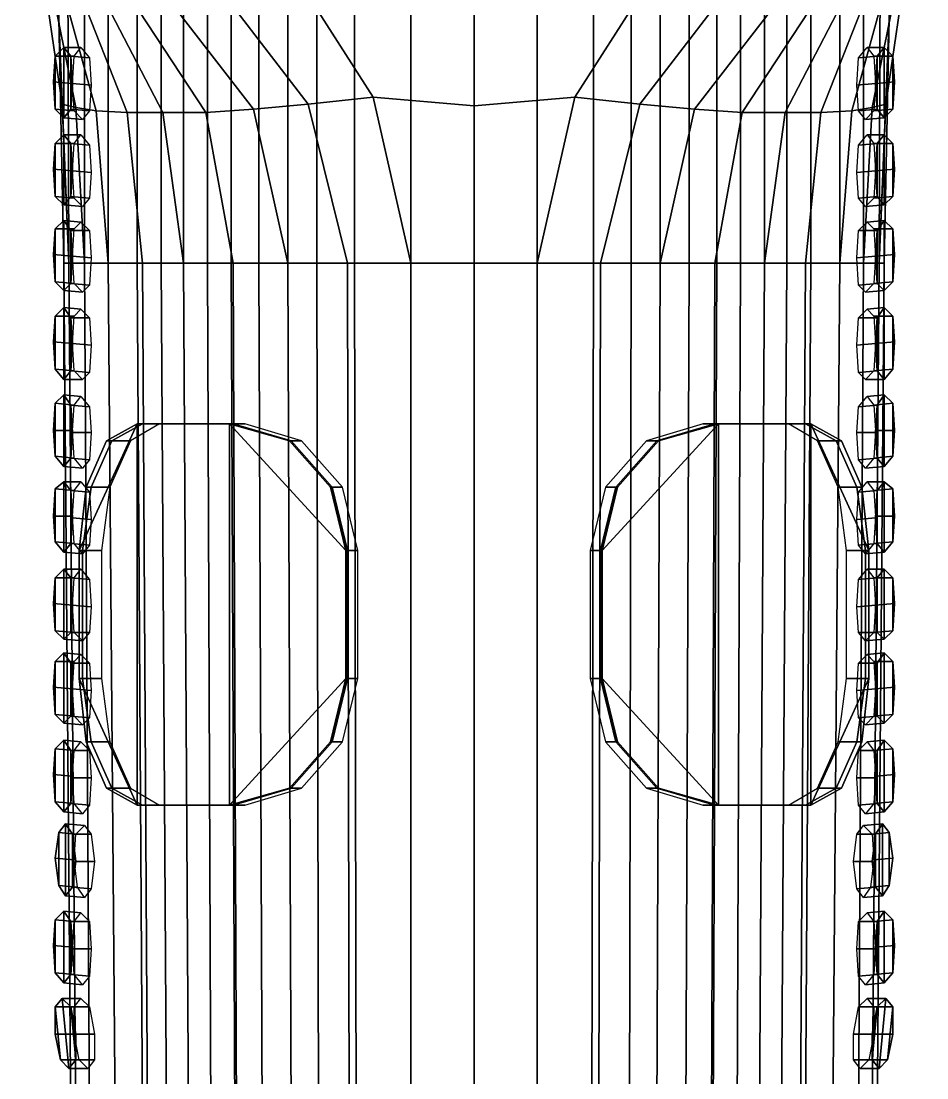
# Model space of a CAD drawing. Extents: x -0.257 to 0.257, y -0.266 to 0.229.
# Drawn here: x -0.0265 to 0.0265, y -0.1995 to -0.1376 of the extents above; entities that cross this region are included whole.
import ezdxf

# ---------------------------------------------------------------- set-up
doc = ezdxf.new("R2010")
doc.units = 0
for name, color, linetype in [('LOWPOLY_AIRPLANE_PLANEBODY', 252, 'CONTINUOUS'), ('LOWPOLY_AIRPLANE_POLYSURFAC_124', 252, 'CONTINUOUS'), ('LOWPOLY_AIRPLANE_POLYSURFAC_135', 252, 'CONTINUOUS'), ('LOWPOLY_AIRPLANE_POLYSURFAC_141', 252, 'CONTINUOUS'), ('LOWPOLY_AIRPLANE_POLYSURFAC_142', 252, 'CONTINUOUS'), ('LOWPOLY_AIRPLANE_POLYSURFAC_143', 252, 'CONTINUOUS'), ('LOWPOLY_AIRPLANE_POLYSURFAC_144', 252, 'CONTINUOUS'), ('LOWPOLY_AIRPLANE_POLYSURFAC_145', 252, 'CONTINUOUS'), ('LOWPOLY_AIRPLANE_POLYSURFAC_146', 252, 'CONTINUOUS'), ('LOWPOLY_AIRPLANE_POLYSURFAC_147', 252, 'CONTINUOUS'), ('LOWPOLY_AIRPLANE_POLYSURFAC_148', 252, 'CONTINUOUS'), ('LOWPOLY_AIRPLANE_POLYSURFAC_149', 252, 'CONTINUOUS'), ('LOWPOLY_AIRPLANE_POLYSURFAC_150', 252, 'CONTINUOUS'), ('LOWPOLY_AIRPLANE_POLYSURFAC_151', 252, 'CONTINUOUS'), ('LOWPOLY_AIRPLANE_POLYSURFAC_152', 252, 'CONTINUOUS'), ('LOWPOLY_AIRPLANE_POLYSURFAC_65', 252, 'CONTINUOUS'), ('LOWPOLY_AIRPLANE_POLYSURFAC_66', 252, 'CONTINUOUS'), ('LOWPOLY_AIRPLANE_POLYSURFAC_67', 252, 'CONTINUOUS'), ('LOWPOLY_AIRPLANE_POLYSURFAC_68', 252, 'CONTINUOUS'), ('LOWPOLY_AIRPLANE_POLYSURFAC_69', 252, 'CONTINUOUS'), ('LOWPOLY_AIRPLANE_POLYSURFAC_70', 252, 'CONTINUOUS'), ('LOWPOLY_AIRPLANE_POLYSURFAC_71', 252, 'CONTINUOUS'), ('LOWPOLY_AIRPLANE_POLYSURFAC_72', 252, 'CONTINUOUS'), ('LOWPOLY_AIRPLANE_POLYSURFAC_73', 252, 'CONTINUOUS'), ('LOWPOLY_AIRPLANE_POLYSURFAC_74', 252, 'CONTINUOUS'), ('LOWPOLY_AIRPLANE_POLYSURFAC_75', 252, 'CONTINUOUS'), ('LOWPOLY_AIRPLANE_POLYSURFAC_76', 252, 'CONTINUOUS')]:
    doc.layers.add(name, color=color, linetype=linetype)

msp = doc.modelspace()

# ---------------------------------------------------------------- meshes
at = {"layer": 'LOWPOLY_AIRPLANE_PLANEBODY'}
mesh = msp.add_polyface(dxfattribs=at)
corners = [(-0.0059, -0.1421, 0.0253), (-0.0123, -0.1321, 0.0246), (-0.0164, -0.1338, 0.026), (-0.0097, -0.1425, 0.0263), (0, -0.1341, 0.0243), (0, -0.1426, 0.025), (-0.0157, -0.143, 0.0298), (-0.0129, -0.1428, 0.0278), (-0.019, -0.1349, 0.0278), (-0.0206, -0.1355, 0.0298), (-0.0203, -0.143, 0.0349), (-0.0182, -0.143, 0.0321), (-0.022, -0.1357, 0.0319), (-0.0232, -0.1356, 0.0342), (-0.0233, -0.1427, 0.0411), (-0.0221, -0.1429, 0.0379), (-0.0242, -0.1353, 0.0367), (-0.0249, -0.1347, 0.0393), (-0.0243, -0.1375, 0.0485), (-0.0241, -0.1425, 0.0446), (-0.0254, -0.1336, 0.0421), (-0.0256, -0.1304, 0.0444), (-0.0194, -0.1518, 0.0351), (-0.017, -0.1518, 0.0322), (-0.0109, -0.1518, 0.0278), (-0.0074, -0.1518, 0.0264), (-0.0141, -0.1518, 0.0298), (-0.0037, -0.1518, 0.0255), (0, -0.1518, 0.0252), (-0.0037, -0.1216, 0.0728), (-0.0037, -0.1518, 0.0728), (-0.007, -0.1518, 0.0722), (-0.007, -0.1216, 0.0722), (0, -0.1216, 0.0731), (0, -0.1518, 0.0731), (-0.0126, -0.1216, 0.0697), (-0.0126, -0.1518, 0.0697), (-0.0142, -0.1518, 0.0687), (-0.0142, -0.1216, 0.0687), (-0.0109, -0.1216, 0.0705), (-0.0109, -0.1518, 0.0705), (-0.0183, -0.1216, 0.0648), (-0.0183, -0.1518, 0.0648), (-0.0197, -0.1518, 0.0629), (-0.0197, -0.1216, 0.0629), (-0.017, -0.1216, 0.0661), (-0.017, -0.1518, 0.0661), (-0.0214, -0.1216, 0.06), (-0.0214, -0.1518, 0.06), (-0.0228, -0.1518, 0.0566), (-0.0228, -0.122, 0.0564), (-0.0237, -0.1518, 0.0529), (-0.0238, -0.1231, 0.0524), (-0.0237, -0.1518, 0.0454), (-0.0228, -0.1518, 0.0418), (-0.024, -0.1518, 0.0492), (-0.0214, -0.1518, 0.0383), (-0.0156, -0.1216, 0.0675), (-0.0156, -0.1518, 0.0675), (-0.0092, -0.1216, 0.0714), (-0.0092, -0.1518, 0.0714), (-0.026, -0.1289, 0.0317), (-0.0256, -0.1284, 0.0297), (-0.0263, -0.1289, 0.0335), (-0.0265, -0.1285, 0.0354), (-0.0243, -0.1242, 0.0485)]
mesh.append_faces([[corners[k] for k in face] for face in [(0, 1, 2, 3), (4, 1, 0, 5), (6, 7, 8, 9), (7, 3, 2, 8), (10, 11, 12, 13), (11, 6, 9, 12), (14, 15, 16, 17), (15, 10, 13, 16), (18, 19, 20, 21), (19, 14, 17, 20), (10, 22, 23, 11), (7, 24, 25, 3), (6, 26, 24, 7), (0, 27, 28, 5), (3, 25, 27, 0), (29, 30, 31, 32), (33, 34, 30, 29), (35, 36, 37, 38), (39, 40, 36, 35), (41, 42, 43, 44), (45, 46, 42, 41), (47, 48, 49, 50), (44, 43, 48, 47), (50, 49, 51, 52), (19, 53, 54, 14), (18, 55, 53, 19), (15, 56, 22, 10), (14, 54, 56, 15), (45, 57, 58, 46), (57, 38, 37, 58), (39, 59, 60, 40), (59, 32, 31, 60), (51, 55, 18, 18), (61, 12, 9, 62), (63, 13, 12, 61), (64, 16, 13, 63), (21, 65, 18, 18), (65, 52, 51, 18)]])
mesh = msp.add_polyface(dxfattribs=at)
corners = [(0.0164, -0.1338, 0.026), (0.0123, -0.1321, 0.0246), (0.0059, -0.1421, 0.0253), (0.0097, -0.1425, 0.0263), (0, -0.1341, 0.0243), (0, -0.1426, 0.025), (0.019, -0.1349, 0.0278), (0.0129, -0.1428, 0.0278), (0.0157, -0.143, 0.0298), (0.0206, -0.1355, 0.0298), (0.022, -0.1357, 0.0319), (0.0182, -0.143, 0.0321), (0.0203, -0.143, 0.0349), (0.0232, -0.1356, 0.0342), (0.0242, -0.1353, 0.0367), (0.0221, -0.1429, 0.0379), (0.0233, -0.1427, 0.0411), (0.0249, -0.1347, 0.0393), (0.0254, -0.1336, 0.0421), (0.0241, -0.1425, 0.0446), (0.0243, -0.1375, 0.0485), (0.0256, -0.1304, 0.0444), (0.017, -0.1518, 0.0322), (0.0194, -0.1518, 0.0351), (0.0074, -0.1518, 0.0264), (0.0109, -0.1518, 0.0278), (0.0141, -0.1518, 0.0298), (0, -0.1518, 0.0252), (0.0037, -0.1518, 0.0255), (0.007, -0.1518, 0.0722), (0.0037, -0.1518, 0.0728), (0.0037, -0.1216, 0.0728), (0.007, -0.1216, 0.0722), (0, -0.1518, 0.0731), (0, -0.1216, 0.0731), (0.0142, -0.1518, 0.0687), (0.0126, -0.1518, 0.0697), (0.0126, -0.1216, 0.0697), (0.0142, -0.1216, 0.0687), (0.0109, -0.1518, 0.0705), (0.0109, -0.1216, 0.0705), (0.0197, -0.1518, 0.0629), (0.0183, -0.1518, 0.0648), (0.0183, -0.1216, 0.0648), (0.0197, -0.1216, 0.0629), (0.017, -0.1518, 0.0661), (0.017, -0.1216, 0.0661), (0.0228, -0.1518, 0.0566), (0.0214, -0.1518, 0.06), (0.0214, -0.1216, 0.06), (0.0228, -0.122, 0.0564), (0.0237, -0.1518, 0.0529), (0.0238, -0.1231, 0.0524), (0.0228, -0.1518, 0.0418), (0.0237, -0.1518, 0.0454), (0.024, -0.1518, 0.0492), (0.0214, -0.1518, 0.0383), (0.0156, -0.1518, 0.0675), (0.0156, -0.1216, 0.0675), (0.0092, -0.1518, 0.0714), (0.0092, -0.1216, 0.0714), (0.026, -0.1289, 0.0317), (0.0256, -0.1284, 0.0297), (0.0263, -0.1289, 0.0335), (0.0265, -0.1285, 0.0354), (0.0243, -0.1242, 0.0485)]
mesh.append_faces([[corners[k] for k in face] for face in [(0, 1, 2, 3), (2, 1, 4, 5), (6, 7, 8, 9), (0, 3, 7, 6), (10, 11, 12, 13), (9, 8, 11, 10), (14, 15, 16, 17), (13, 12, 15, 14), (18, 19, 20, 21), (17, 16, 19, 18), (22, 23, 12, 11), (24, 25, 7, 3), (25, 26, 8, 7), (27, 28, 2, 5), (28, 24, 3, 2), (29, 30, 31, 32), (30, 33, 34, 31), (35, 36, 37, 38), (36, 39, 40, 37), (41, 42, 43, 44), (42, 45, 46, 43), (47, 48, 49, 50), (48, 41, 44, 49), (51, 47, 50, 52), (53, 54, 19, 16), (54, 55, 20, 19), (23, 56, 15, 12), (56, 53, 16, 15), (57, 58, 46, 45), (35, 38, 58, 57), (59, 60, 40, 39), (29, 32, 60, 59), (55, 51, 20, 20), (9, 10, 61, 62), (10, 13, 63, 61), (13, 14, 64, 63), (65, 21, 20, 20), (51, 52, 65, 20)]])
mesh = msp.add_polyface(dxfattribs=at)
corners = [(-0.0194, -0.2018, 0.0627), (-0.0191, -0.2075, 0.0627), (-0.0208, -0.2062, 0.0598), (-0.021, -0.2018, 0.0599), (-0.0222, -0.2062, 0.0564), (-0.0225, -0.2018, 0.0565), (-0.0107, -0.2018, 0.0281), (-0.0105, -0.2074, 0.0285), (-0.0072, -0.2074, 0.0271), (-0.0073, -0.2018, 0.0267), (-0.0191, -0.2018, 0.0353), (-0.0188, -0.2074, 0.0355), (-0.0164, -0.2074, 0.0327), (-0.0167, -0.2018, 0.0325), (-0.0137, -0.2074, 0.0304), (-0.0139, -0.2018, 0.03), (-0.021, -0.2018, 0.0384), (-0.0207, -0.2074, 0.0386), (-0.0236, -0.2018, 0.0492), (-0.0233, -0.2062, 0.0492), (-0.023, -0.2062, 0.0455), (-0.0233, -0.2018, 0.0455), (-0.0222, -0.2075, 0.042), (-0.0225, -0.2018, 0.0419), (-0.023, -0.2063, 0.0528), (-0.0233, -0.2018, 0.0529), (-0.0167, -0.2018, 0.0659), (-0.0154, -0.2018, 0.0672), (-0.0151, -0.2074, 0.0669), (-0.0164, -0.2074, 0.0656), (-0.014, -0.2018, 0.0684), (-0.0137, -0.2074, 0.0681), (-0.0107, -0.2018, 0.0702), (-0.0091, -0.2018, 0.0711), (-0.0089, -0.2074, 0.0707), (-0.0105, -0.2074, 0.0699), (-0.0069, -0.2018, 0.0718), (-0.0068, -0.2074, 0.0715), (-0.0182, -0.143, 0.0321), (-0.017, -0.1518, 0.0322), (-0.0141, -0.1518, 0.0298), (-0.0157, -0.143, 0.0298), (-0.0037, -0.2018, 0.0725), (-0.0037, -0.1518, 0.0728), (0, -0.1518, 0.0731), (0, -0.2018, 0.0728), (-0.007, -0.1518, 0.0722), (-0.0092, -0.1518, 0.0714), (-0.0109, -0.1518, 0.0705), (-0.0124, -0.2018, 0.0694), (-0.0126, -0.1518, 0.0697), (-0.0142, -0.1518, 0.0687), (-0.0156, -0.1518, 0.0675), (-0.017, -0.1518, 0.0661), (-0.018, -0.2018, 0.0645), (-0.0183, -0.1518, 0.0648), (-0.0197, -0.1518, 0.0629), (-0.0214, -0.1518, 0.06), (-0.0228, -0.1518, 0.0566), (-0.0237, -0.1518, 0.0529), (-0.024, -0.1518, 0.0492), (-0.0237, -0.1518, 0.0454), (-0.0228, -0.1518, 0.0418), (-0.0214, -0.1518, 0.0383), (-0.0194, -0.1518, 0.0351), (-0.0109, -0.1518, 0.0278), (-0.0074, -0.1518, 0.0264), (-0.0037, -0.2018, 0.0258), (-0.0037, -0.1518, 0.0255), (0, -0.2018, 0.0255), (0, -0.1518, 0.0252)]
mesh.append_faces([[corners[k] for k in face] for face in [(0, 1, 2, 3), (3, 2, 4, 5), (6, 7, 8, 9), (10, 11, 12, 13), (13, 12, 14, 15), (16, 17, 11, 10), (18, 19, 20, 21), (21, 20, 22, 23), (5, 4, 24, 25), (25, 24, 19, 18), (26, 27, 28, 29), (27, 30, 31, 28), (32, 33, 34, 35), (33, 36, 37, 34), (38, 39, 40, 41), (42, 43, 44, 45), (36, 46, 43, 42), (33, 47, 46, 36), (32, 48, 47, 33), (49, 50, 48, 32), (30, 51, 50, 49), (27, 52, 51, 30), (26, 53, 52, 27), (54, 55, 53, 26), (0, 56, 55, 54), (3, 57, 56, 0), (5, 58, 57, 3), (25, 59, 58, 5), (18, 60, 59, 25), (21, 61, 60, 18), (23, 62, 61, 21), (16, 63, 62, 23), (10, 64, 63, 16), (13, 39, 64, 10), (15, 40, 39, 13), (6, 65, 40, 15), (9, 66, 65, 6), (67, 68, 66, 9), (69, 70, 68, 67)]])
mesh = msp.add_polyface(dxfattribs=at)
corners = [(0.0208, -0.2062, 0.0598), (0.0191, -0.2075, 0.0627), (0.0194, -0.2018, 0.0627), (0.021, -0.2018, 0.0599), (0.0222, -0.2062, 0.0564), (0.0225, -0.2018, 0.0565), (0.0072, -0.2074, 0.0271), (0.0105, -0.2074, 0.0285), (0.0107, -0.2018, 0.0281), (0.0073, -0.2018, 0.0267), (0.0164, -0.2074, 0.0327), (0.0188, -0.2074, 0.0355), (0.0191, -0.2018, 0.0353), (0.0167, -0.2018, 0.0325), (0.0137, -0.2074, 0.0304), (0.0139, -0.2018, 0.03), (0.0207, -0.2074, 0.0386), (0.021, -0.2018, 0.0384), (0.023, -0.2062, 0.0455), (0.0233, -0.2062, 0.0492), (0.0236, -0.2018, 0.0492), (0.0233, -0.2018, 0.0455), (0.0222, -0.2075, 0.042), (0.0225, -0.2018, 0.0419), (0.023, -0.2063, 0.0528), (0.0233, -0.2018, 0.0529), (0.0151, -0.2074, 0.0669), (0.0154, -0.2018, 0.0672), (0.0167, -0.2018, 0.0659), (0.0164, -0.2074, 0.0656), (0.0137, -0.2074, 0.0681), (0.014, -0.2018, 0.0684), (0.0089, -0.2074, 0.0707), (0.0091, -0.2018, 0.0711), (0.0107, -0.2018, 0.0702), (0.0105, -0.2074, 0.0699), (0.0068, -0.2074, 0.0715), (0.0069, -0.2018, 0.0718), (0.0141, -0.1518, 0.0298), (0.017, -0.1518, 0.0322), (0.0182, -0.143, 0.0321), (0.0157, -0.143, 0.0298), (0, -0.1518, 0.0731), (0.0037, -0.1518, 0.0728), (0.0037, -0.2018, 0.0725), (0, -0.2018, 0.0728), (0.007, -0.1518, 0.0722), (0.0092, -0.1518, 0.0714), (0.0109, -0.1518, 0.0705), (0.0126, -0.1518, 0.0697), (0.0124, -0.2018, 0.0694), (0.0142, -0.1518, 0.0687), (0.0156, -0.1518, 0.0675), (0.017, -0.1518, 0.0661), (0.0183, -0.1518, 0.0648), (0.018, -0.2018, 0.0645), (0.0197, -0.1518, 0.0629), (0.0214, -0.1518, 0.06), (0.0228, -0.1518, 0.0566), (0.0237, -0.1518, 0.0529), (0.024, -0.1518, 0.0492), (0.0237, -0.1518, 0.0454), (0.0228, -0.1518, 0.0418), (0.0214, -0.1518, 0.0383), (0.0194, -0.1518, 0.0351), (0.0109, -0.1518, 0.0278), (0.0074, -0.1518, 0.0264), (0.0037, -0.1518, 0.0255), (0.0037, -0.2018, 0.0258), (0, -0.1518, 0.0252), (0, -0.2018, 0.0255)]
mesh.append_faces([[corners[k] for k in face] for face in [(0, 1, 2, 3), (4, 0, 3, 5), (6, 7, 8, 9), (10, 11, 12, 13), (14, 10, 13, 15), (11, 16, 17, 12), (18, 19, 20, 21), (22, 18, 21, 23), (24, 4, 5, 25), (19, 24, 25, 20), (26, 27, 28, 29), (30, 31, 27, 26), (32, 33, 34, 35), (36, 37, 33, 32), (38, 39, 40, 41), (42, 43, 44, 45), (43, 46, 37, 44), (46, 47, 33, 37), (47, 48, 34, 33), (48, 49, 50, 34), (49, 51, 31, 50), (51, 52, 27, 31), (52, 53, 28, 27), (53, 54, 55, 28), (54, 56, 2, 55), (56, 57, 3, 2), (57, 58, 5, 3), (58, 59, 25, 5), (59, 60, 20, 25), (60, 61, 21, 20), (61, 62, 23, 21), (62, 63, 17, 23), (63, 64, 12, 17), (64, 39, 13, 12), (39, 38, 15, 13), (38, 65, 8, 15), (65, 66, 9, 8), (66, 67, 68, 9), (67, 69, 70, 68)]])
at = {"layer": 'LOWPOLY_AIRPLANE_POLYSURFAC_124'}
mesh = msp.add_polyface(dxfattribs=at)
corners = [(0.0143, -0.1612, 0.0295), (0.0197, -0.1612, 0.0349), (0.0197, -0.1835, 0.0349), (0.0143, -0.1835, 0.0295), (0.0184, -0.1612, 0.0358), (0.0134, -0.1612, 0.0307), (0.0184, -0.1835, 0.0358), (0.0134, -0.1835, 0.0307), (0.0194, -0.1835, 0.035), (0.0141, -0.1835, 0.0297), (0.0141, -0.1612, 0.0297), (0.0194, -0.1612, 0.035), (0.0084, -0.1649, 0.0265), (0.0108, -0.1622, 0.0277), (0.0075, -0.1686, 0.026), (0.0074, -0.1686, 0.0263), (0.0083, -0.1649, 0.0267), (0.0107, -0.1622, 0.0279), (0.0108, -0.1825, 0.0277), (0.0084, -0.1798, 0.0265), (0.0075, -0.1761, 0.026), (0.0107, -0.1825, 0.0279), (0.0083, -0.1798, 0.0267), (0.0074, -0.1761, 0.0263), (0.0215, -0.1622, 0.0384), (0.0227, -0.1649, 0.0408), (0.0231, -0.1686, 0.0416), (0.0212, -0.1622, 0.0385), (0.0224, -0.1649, 0.0409), (0.0229, -0.1686, 0.0418), (0.0227, -0.1798, 0.0408), (0.0215, -0.1825, 0.0384), (0.0231, -0.1761, 0.0416), (0.0229, -0.1761, 0.0418), (0.0224, -0.1798, 0.0409), (0.0212, -0.1825, 0.0385), (0.0068, -0.1761, 0.0274), (0.0077, -0.1798, 0.0278), (0.0101, -0.1825, 0.0291), (0.0101, -0.1622, 0.0291), (0.0077, -0.1649, 0.0278), (0.0068, -0.1686, 0.0274), (0.0218, -0.1686, 0.0423), (0.0213, -0.1649, 0.0415), (0.0201, -0.1622, 0.039), (0.0201, -0.1825, 0.039), (0.0213, -0.1798, 0.0415), (0.0218, -0.1761, 0.0423)]
mesh.append_faces([[corners[k] for k in face] for face in [(3, 2, 1, 0), (11, 10, 0, 1), (9, 8, 2, 3), (7, 6, 8, 9), (4, 5, 10, 11), (10, 5, 39, 17), (39, 40, 16, 17), (40, 41, 15, 16), (36, 37, 22, 23), (37, 38, 21, 22), (9, 21, 38, 7), (42, 43, 28, 29), (43, 44, 27, 28), (11, 27, 44, 4), (8, 6, 45, 35), (45, 46, 34, 35), (46, 47, 33, 34), (23, 20, 14, 15), (29, 26, 32, 33), (41, 36, 23, 15), (47, 42, 29, 33), (10, 17, 13, 0), (17, 16, 12, 13), (16, 15, 14, 12), (23, 22, 19, 20), (22, 21, 18, 19), (9, 3, 18, 21), (29, 28, 25, 26), (28, 27, 24, 25), (11, 1, 24, 27), (8, 35, 31, 2), (35, 34, 30, 31), (34, 33, 32, 30), (20, 3, 0, 14), (18, 3, 20, 19), (14, 0, 13, 12), (32, 26, 1, 2), (32, 2, 31, 30), (26, 25, 24, 1)]])
at = {"layer": 'LOWPOLY_AIRPLANE_POLYSURFAC_135'}
mesh = msp.add_polyface(dxfattribs=at)
corners = [(-0.0143, -0.1835, 0.0295), (-0.0197, -0.1835, 0.0349), (-0.0197, -0.1612, 0.0349), (-0.0143, -0.1612, 0.0295), (-0.0184, -0.1835, 0.0358), (-0.0134, -0.1835, 0.0307), (-0.0184, -0.1612, 0.0358), (-0.0134, -0.1612, 0.0307), (-0.0194, -0.1612, 0.035), (-0.0141, -0.1612, 0.0297), (-0.0141, -0.1835, 0.0297), (-0.0194, -0.1835, 0.035), (-0.0084, -0.1798, 0.0265), (-0.0108, -0.1825, 0.0277), (-0.0075, -0.1761, 0.026), (-0.0074, -0.1761, 0.0263), (-0.0083, -0.1798, 0.0267), (-0.0107, -0.1825, 0.0279), (-0.0108, -0.1622, 0.0277), (-0.0084, -0.1649, 0.0265), (-0.0075, -0.1686, 0.026), (-0.0107, -0.1622, 0.0279), (-0.0083, -0.1649, 0.0267), (-0.0074, -0.1686, 0.0263), (-0.0215, -0.1825, 0.0384), (-0.0227, -0.1798, 0.0408), (-0.0231, -0.1761, 0.0416), (-0.0212, -0.1825, 0.0385), (-0.0224, -0.1798, 0.0409), (-0.0229, -0.1761, 0.0418), (-0.0227, -0.1649, 0.0408), (-0.0215, -0.1622, 0.0384), (-0.0231, -0.1686, 0.0416), (-0.0229, -0.1686, 0.0418), (-0.0224, -0.1649, 0.0409), (-0.0212, -0.1622, 0.0385), (-0.0068, -0.1686, 0.0274), (-0.0077, -0.1649, 0.0278), (-0.0101, -0.1622, 0.0291), (-0.0101, -0.1825, 0.0291), (-0.0077, -0.1798, 0.0278), (-0.0068, -0.1761, 0.0274), (-0.0218, -0.1761, 0.0423), (-0.0213, -0.1798, 0.0415), (-0.0201, -0.1825, 0.039), (-0.0201, -0.1622, 0.039), (-0.0213, -0.1649, 0.0415), (-0.0218, -0.1686, 0.0423)]
mesh.append_faces([[corners[k] for k in face] for face in [(3, 2, 1, 0), (11, 10, 0, 1), (9, 8, 2, 3), (7, 6, 8, 9), (4, 5, 10, 11), (10, 5, 39, 17), (39, 40, 16, 17), (40, 41, 15, 16), (36, 37, 22, 23), (37, 38, 21, 22), (9, 21, 38, 7), (42, 43, 28, 29), (43, 44, 27, 28), (11, 27, 44, 4), (8, 6, 45, 35), (45, 46, 34, 35), (46, 47, 33, 34), (23, 20, 14, 15), (29, 26, 32, 33), (41, 36, 23, 15), (47, 42, 29, 33), (10, 17, 13, 0), (17, 16, 12, 13), (16, 15, 14, 12), (23, 22, 19, 20), (22, 21, 18, 19), (9, 3, 18, 21), (29, 28, 25, 26), (28, 27, 24, 25), (11, 1, 24, 27), (8, 35, 31, 2), (35, 34, 30, 31), (34, 33, 32, 30), (3, 0, 14, 20), (18, 3, 20, 19), (14, 0, 13, 12), (2, 32, 26, 1), (32, 2, 31, 30), (26, 25, 24, 1)]])
at = {"layer": 'LOWPOLY_AIRPLANE_POLYSURFAC_141'}
mesh = msp.add_polyface(dxfattribs=at)
corners = [(-0.0245, -0.1953, 0.0502), (-0.0236, -0.1953, 0.0557), (-0.0233, -0.1984, 0.0556), (-0.0242, -0.1984, 0.0502), (-0.0225, -0.1953, 0.0557), (-0.0234, -0.1953, 0.0502), (-0.0222, -0.1984, 0.0556), (-0.0231, -0.1984, 0.0501), (-0.0241, -0.1948, 0.053), (-0.0233, -0.1969, 0.0566), (-0.0237, -0.1989, 0.0529), (-0.0245, -0.1969, 0.0493), (-0.023, -0.1948, 0.0529), (-0.0222, -0.1969, 0.0566), (-0.0226, -0.1989, 0.0529), (-0.0234, -0.1969, 0.0492)]
mesh.append_faces([[corners[k] for k in face] for face in [(8, 12, 4, 1), (0, 5, 12, 8), (9, 13, 6, 2), (1, 4, 13, 9), (10, 14, 7, 3), (2, 6, 14, 10), (0, 11, 15, 5), (3, 7, 15, 11), (1, 9, 2, 2), (8, 1, 2, 10), (8, 10, 3, 0), (3, 11, 0, 0)]])
at = {"layer": 'LOWPOLY_AIRPLANE_POLYSURFAC_142'}
mesh = msp.add_polyface(dxfattribs=at)
corners = [(-0.0245, -0.1902, 0.0503), (-0.0236, -0.1903, 0.0557), (-0.0236, -0.1934, 0.0557), (-0.0245, -0.1933, 0.0503), (-0.0225, -0.1903, 0.0557), (-0.0234, -0.1903, 0.0502), (-0.0225, -0.1935, 0.0556), (-0.0234, -0.1934, 0.0502), (-0.024, -0.1897, 0.053), (-0.0235, -0.1919, 0.0566), (-0.024, -0.1939, 0.053), (-0.0246, -0.1917, 0.0494), (-0.023, -0.1898, 0.053), (-0.0224, -0.1919, 0.0566), (-0.0229, -0.194, 0.0529), (-0.0235, -0.1918, 0.0493)]
mesh.append_faces([[corners[k] for k in face] for face in [(8, 12, 4, 1), (0, 5, 12, 8), (9, 13, 6, 2), (1, 4, 13, 9), (10, 14, 7, 3), (2, 6, 14, 10), (0, 11, 15, 5), (3, 7, 15, 11), (1, 9, 2, 2), (8, 1, 2, 10), (8, 10, 3, 0), (3, 11, 0, 0)]])
at = {"layer": 'LOWPOLY_AIRPLANE_POLYSURFAC_143'}
mesh = msp.add_polyface(dxfattribs=at)
corners = [(-0.0243, -0.1851, 0.0503), (-0.0235, -0.1852, 0.0558), (-0.0235, -0.1883, 0.0557), (-0.0243, -0.1882, 0.0503), (-0.0224, -0.1852, 0.0557), (-0.0233, -0.1852, 0.0502), (-0.0224, -0.1884, 0.0557), (-0.0232, -0.1883, 0.0502), (-0.0239, -0.1846, 0.053), (-0.0233, -0.1868, 0.0566), (-0.0239, -0.1888, 0.053), (-0.0245, -0.1866, 0.0494), (-0.0228, -0.1847, 0.053), (-0.0222, -0.1868, 0.0566), (-0.0228, -0.1889, 0.0529), (-0.0234, -0.1867, 0.0493)]
mesh.append_faces([[corners[k] for k in face] for face in [(8, 12, 4, 1), (0, 5, 12, 8), (9, 13, 6, 2), (1, 4, 13, 9), (10, 14, 7, 3), (2, 6, 14, 10), (0, 11, 15, 5), (3, 7, 15, 11), (1, 9, 2, 2), (8, 1, 2, 10), (8, 10, 3, 0), (3, 11, 0, 0)]])
at = {"layer": 'LOWPOLY_AIRPLANE_POLYSURFAC_144'}
mesh = msp.add_polyface(dxfattribs=at)
corners = [(-0.0245, -0.1802, 0.0503), (-0.0236, -0.1803, 0.0557), (-0.0236, -0.1834, 0.0557), (-0.0245, -0.1833, 0.0503), (-0.0225, -0.1803, 0.0557), (-0.0234, -0.1803, 0.0502), (-0.0225, -0.1835, 0.0556), (-0.0234, -0.1834, 0.0502), (-0.024, -0.1797, 0.053), (-0.0235, -0.1819, 0.0566), (-0.024, -0.1839, 0.053), (-0.0246, -0.1817, 0.0494), (-0.023, -0.1798, 0.053), (-0.0224, -0.1819, 0.0566), (-0.0229, -0.184, 0.0529), (-0.0235, -0.1818, 0.0493)]
mesh.append_faces([[corners[k] for k in face] for face in [(8, 12, 4, 1), (0, 5, 12, 8), (9, 13, 6, 2), (1, 4, 13, 9), (10, 14, 7, 3), (2, 6, 14, 10), (0, 11, 15, 5), (3, 7, 15, 11), (1, 9, 2, 2), (8, 1, 2, 10), (8, 10, 3, 0), (3, 11, 0, 0)]])
at = {"layer": 'LOWPOLY_AIRPLANE_POLYSURFAC_145'}
mesh = msp.add_polyface(dxfattribs=at)
corners = [(-0.0245, -0.1751, 0.0503), (-0.0236, -0.1752, 0.0557), (-0.0236, -0.1783, 0.0557), (-0.0245, -0.1782, 0.0503), (-0.0225, -0.1752, 0.0557), (-0.0234, -0.1751, 0.0502), (-0.0225, -0.1784, 0.0556), (-0.0234, -0.1783, 0.0502), (-0.024, -0.1746, 0.053), (-0.0235, -0.1767, 0.0566), (-0.024, -0.1787, 0.053), (-0.0246, -0.1766, 0.0494), (-0.023, -0.1747, 0.053), (-0.0224, -0.1768, 0.0566), (-0.0229, -0.1788, 0.0529), (-0.0235, -0.1767, 0.0493)]
mesh.append_faces([[corners[k] for k in face] for face in [(8, 12, 4, 1), (0, 5, 12, 8), (9, 13, 6, 2), (1, 4, 13, 9), (10, 14, 7, 3), (2, 6, 14, 10), (0, 11, 15, 5), (3, 7, 15, 11), (1, 9, 2, 2), (8, 1, 2, 10), (8, 10, 3, 0), (3, 11, 0, 0)]])
at = {"layer": 'LOWPOLY_AIRPLANE_POLYSURFAC_146'}
mesh = msp.add_polyface(dxfattribs=at)
corners = [(-0.0245, -0.1702, 0.0503), (-0.0236, -0.1702, 0.0557), (-0.0236, -0.1734, 0.0557), (-0.0245, -0.1733, 0.0503), (-0.0225, -0.1703, 0.0557), (-0.0234, -0.1702, 0.0502), (-0.0225, -0.1734, 0.0556), (-0.0234, -0.1734, 0.0502), (-0.024, -0.1697, 0.053), (-0.0235, -0.1718, 0.0566), (-0.024, -0.1738, 0.053), (-0.0246, -0.1717, 0.0494), (-0.023, -0.1697, 0.053), (-0.0224, -0.1719, 0.0566), (-0.0229, -0.1739, 0.0529), (-0.0235, -0.1718, 0.0493)]
mesh.append_faces([[corners[k] for k in face] for face in [(8, 12, 4, 1), (0, 5, 12, 8), (9, 13, 6, 2), (1, 4, 13, 9), (10, 14, 7, 3), (2, 6, 14, 10), (0, 11, 15, 5), (3, 7, 15, 11), (1, 9, 2, 2), (8, 1, 2, 10), (8, 10, 3, 0), (3, 11, 0, 0)]])
at = {"layer": 'LOWPOLY_AIRPLANE_POLYSURFAC_147'}
mesh = msp.add_polyface(dxfattribs=at)
corners = [(-0.0245, -0.165, 0.0503), (-0.0236, -0.1651, 0.0558), (-0.0236, -0.1682, 0.0557), (-0.0245, -0.1681, 0.0503), (-0.0225, -0.1652, 0.0557), (-0.0234, -0.1651, 0.0502), (-0.0225, -0.1683, 0.0557), (-0.0234, -0.1682, 0.0502), (-0.024, -0.1646, 0.053), (-0.0235, -0.1667, 0.0566), (-0.024, -0.1687, 0.053), (-0.0246, -0.1666, 0.0494), (-0.023, -0.1646, 0.053), (-0.0224, -0.1668, 0.0566), (-0.0229, -0.1688, 0.0529), (-0.0235, -0.1666, 0.0493)]
mesh.append_faces([[corners[k] for k in face] for face in [(8, 12, 4, 1), (0, 5, 12, 8), (9, 13, 6, 2), (1, 4, 13, 9), (10, 14, 7, 3), (2, 6, 14, 10), (0, 11, 15, 5), (3, 7, 15, 11), (1, 9, 2, 2), (8, 1, 2, 10), (8, 10, 3, 0), (3, 11, 0, 0)]])
at = {"layer": 'LOWPOLY_AIRPLANE_POLYSURFAC_148'}
mesh = msp.add_polyface(dxfattribs=at)
corners = [(-0.0245, -0.16, 0.0503), (-0.0236, -0.1601, 0.0557), (-0.0236, -0.1632, 0.0557), (-0.0245, -0.1631, 0.0503), (-0.0225, -0.1602, 0.0557), (-0.0234, -0.1601, 0.0502), (-0.0225, -0.1633, 0.0556), (-0.0234, -0.1632, 0.0502), (-0.024, -0.1595, 0.053), (-0.0235, -0.1617, 0.0566), (-0.024, -0.1637, 0.053), (-0.0246, -0.1616, 0.0494), (-0.023, -0.1596, 0.053), (-0.0224, -0.1617, 0.0566), (-0.0229, -0.1638, 0.0529), (-0.0235, -0.1616, 0.0493)]
mesh.append_faces([[corners[k] for k in face] for face in [(8, 12, 4, 1), (0, 5, 12, 8), (9, 13, 6, 2), (1, 4, 13, 9), (10, 14, 7, 3), (2, 6, 14, 10), (0, 11, 15, 5), (3, 7, 15, 11), (1, 9, 2, 2), (8, 1, 2, 10), (8, 10, 3, 0), (3, 11, 0, 0)]])
at = {"layer": 'LOWPOLY_AIRPLANE_POLYSURFAC_149'}
mesh = msp.add_polyface(dxfattribs=at)
corners = [(-0.0245, -0.1549, 0.0503), (-0.0236, -0.155, 0.0557), (-0.0236, -0.1581, 0.0557), (-0.0245, -0.158, 0.0503), (-0.0225, -0.155, 0.0557), (-0.0234, -0.1549, 0.0502), (-0.0225, -0.1582, 0.0556), (-0.0234, -0.1581, 0.0502), (-0.024, -0.1544, 0.053), (-0.0235, -0.1565, 0.0566), (-0.024, -0.1586, 0.053), (-0.0246, -0.1564, 0.0494), (-0.023, -0.1545, 0.053), (-0.0224, -0.1566, 0.0566), (-0.0229, -0.1586, 0.0529), (-0.0235, -0.1565, 0.0493)]
mesh.append_faces([[corners[k] for k in face] for face in [(8, 12, 4, 1), (0, 5, 12, 8), (9, 13, 6, 2), (1, 4, 13, 9), (10, 14, 7, 3), (2, 6, 14, 10), (0, 11, 15, 5), (3, 7, 15, 11), (1, 9, 2, 2), (8, 1, 2, 10), (8, 10, 3, 0), (3, 11, 0, 0)]])
at = {"layer": 'LOWPOLY_AIRPLANE_POLYSURFAC_150'}
mesh = msp.add_polyface(dxfattribs=at)
corners = [(-0.0245, -0.1498, 0.0503), (-0.0236, -0.1499, 0.0557), (-0.0236, -0.153, 0.0557), (-0.0245, -0.1529, 0.0503), (-0.0225, -0.1499, 0.0557), (-0.0234, -0.1498, 0.0502), (-0.0225, -0.1531, 0.0556), (-0.0234, -0.153, 0.0502), (-0.024, -0.1493, 0.053), (-0.0235, -0.1514, 0.0566), (-0.024, -0.1534, 0.053), (-0.0246, -0.1513, 0.0494), (-0.023, -0.1494, 0.053), (-0.0224, -0.1515, 0.0566), (-0.0229, -0.1535, 0.0529), (-0.0235, -0.1514, 0.0493)]
mesh.append_faces([[corners[k] for k in face] for face in [(8, 12, 4, 1), (0, 5, 12, 8), (9, 13, 6, 2), (1, 4, 13, 9), (10, 14, 7, 3), (2, 6, 14, 10), (0, 11, 15, 5), (3, 7, 15, 11), (1, 9, 2, 2), (8, 1, 2, 10), (8, 10, 3, 0), (3, 11, 0, 0)]])
at = {"layer": 'LOWPOLY_AIRPLANE_POLYSURFAC_151'}
mesh = msp.add_polyface(dxfattribs=at)
corners = [(-0.0245, -0.1448, 0.0503), (-0.0236, -0.1448, 0.0557), (-0.0236, -0.1479, 0.0557), (-0.0245, -0.1479, 0.0503), (-0.0225, -0.1449, 0.0557), (-0.0234, -0.1448, 0.0502), (-0.0225, -0.148, 0.0556), (-0.0234, -0.148, 0.0502), (-0.024, -0.1443, 0.053), (-0.0235, -0.1464, 0.0566), (-0.024, -0.1484, 0.053), (-0.0246, -0.1463, 0.0494), (-0.023, -0.1443, 0.053), (-0.0224, -0.1465, 0.0566), (-0.0229, -0.1485, 0.0529), (-0.0235, -0.1464, 0.0493)]
mesh.append_faces([[corners[k] for k in face] for face in [(8, 12, 4, 1), (0, 5, 12, 8), (9, 13, 6, 2), (1, 4, 13, 9), (10, 14, 7, 3), (2, 6, 14, 10), (0, 11, 15, 5), (3, 7, 15, 11), (1, 9, 2, 2), (8, 1, 2, 10), (8, 10, 3, 0), (3, 11, 0, 0)]])
at = {"layer": 'LOWPOLY_AIRPLANE_POLYSURFAC_152'}
mesh = msp.add_polyface(dxfattribs=at)
corners = [(-0.0245, -0.1397, 0.0503), (-0.0236, -0.1397, 0.0557), (-0.0236, -0.1428, 0.0557), (-0.0245, -0.1428, 0.0503), (-0.0225, -0.1398, 0.0557), (-0.0234, -0.1397, 0.0502), (-0.0225, -0.1429, 0.0556), (-0.0234, -0.1429, 0.0502), (-0.024, -0.1392, 0.053), (-0.0235, -0.1413, 0.0566), (-0.024, -0.1433, 0.053), (-0.0246, -0.1412, 0.0494), (-0.023, -0.1392, 0.053), (-0.0224, -0.1414, 0.0566), (-0.0229, -0.1434, 0.0529), (-0.0235, -0.1413, 0.0493)]
mesh.append_faces([[corners[k] for k in face] for face in [(8, 12, 4, 1), (0, 5, 12, 8), (9, 13, 6, 2), (1, 4, 13, 9), (10, 14, 7, 3), (2, 6, 14, 10), (0, 11, 15, 5), (3, 7, 15, 11), (1, 9, 2, 2), (8, 1, 2, 10), (8, 10, 3, 0), (3, 11, 0, 0)]])
at = {"layer": 'LOWPOLY_AIRPLANE_POLYSURFAC_65'}
mesh = msp.add_polyface(dxfattribs=at)
corners = [(0.0245, -0.1953, 0.0502), (0.0236, -0.1953, 0.0557), (0.0233, -0.1984, 0.0556), (0.0242, -0.1984, 0.0502), (0.0225, -0.1953, 0.0557), (0.0234, -0.1953, 0.0502), (0.0222, -0.1984, 0.0556), (0.0231, -0.1984, 0.0501), (0.0241, -0.1948, 0.053), (0.0233, -0.1969, 0.0566), (0.0237, -0.1989, 0.0529), (0.0245, -0.1969, 0.0493), (0.023, -0.1948, 0.0529), (0.0222, -0.1969, 0.0566), (0.0226, -0.1989, 0.0529), (0.0234, -0.1969, 0.0492)]
mesh.append_faces([[corners[k] for k in face] for face in [(4, 12, 8, 1), (12, 5, 0, 8), (6, 13, 9, 2), (13, 4, 1, 9), (7, 14, 10, 3), (14, 6, 2, 10), (15, 11, 0, 5), (15, 7, 3, 11), (0, 11, 3, 3), (8, 0, 3, 10), (8, 10, 2, 1), (2, 9, 1, 1)]])
at = {"layer": 'LOWPOLY_AIRPLANE_POLYSURFAC_66'}
mesh = msp.add_polyface(dxfattribs=at)
corners = [(0.0245, -0.1902, 0.0503), (0.0236, -0.1903, 0.0557), (0.0236, -0.1934, 0.0557), (0.0245, -0.1933, 0.0503), (0.0225, -0.1903, 0.0557), (0.0234, -0.1903, 0.0502), (0.0225, -0.1935, 0.0556), (0.0234, -0.1934, 0.0502), (0.024, -0.1897, 0.053), (0.0235, -0.1919, 0.0566), (0.024, -0.1939, 0.053), (0.0246, -0.1917, 0.0494), (0.023, -0.1898, 0.053), (0.0224, -0.1919, 0.0566), (0.0229, -0.194, 0.0529), (0.0235, -0.1918, 0.0493)]
mesh.append_faces([[corners[k] for k in face] for face in [(4, 12, 8, 1), (12, 5, 0, 8), (6, 13, 9, 2), (13, 4, 1, 9), (7, 14, 10, 3), (14, 6, 2, 10), (15, 11, 0, 5), (15, 7, 3, 11), (0, 11, 3, 3), (8, 0, 3, 10), (8, 10, 2, 1), (2, 9, 1, 1)]])
at = {"layer": 'LOWPOLY_AIRPLANE_POLYSURFAC_67'}
mesh = msp.add_polyface(dxfattribs=at)
corners = [(0.0243, -0.1851, 0.0503), (0.0235, -0.1852, 0.0558), (0.0235, -0.1883, 0.0557), (0.0243, -0.1882, 0.0503), (0.0224, -0.1852, 0.0557), (0.0233, -0.1852, 0.0502), (0.0224, -0.1884, 0.0557), (0.0232, -0.1883, 0.0502), (0.0239, -0.1846, 0.053), (0.0233, -0.1868, 0.0566), (0.0239, -0.1888, 0.053), (0.0245, -0.1866, 0.0494), (0.0228, -0.1847, 0.053), (0.0222, -0.1868, 0.0566), (0.0228, -0.1889, 0.0529), (0.0234, -0.1867, 0.0493)]
mesh.append_faces([[corners[k] for k in face] for face in [(4, 12, 8, 1), (12, 5, 0, 8), (6, 13, 9, 2), (13, 4, 1, 9), (7, 14, 10, 3), (14, 6, 2, 10), (15, 11, 0, 5), (15, 7, 3, 11), (0, 11, 3, 3), (8, 0, 3, 10), (8, 10, 2, 1), (2, 9, 1, 1)]])
at = {"layer": 'LOWPOLY_AIRPLANE_POLYSURFAC_68'}
mesh = msp.add_polyface(dxfattribs=at)
corners = [(0.0245, -0.1802, 0.0503), (0.0236, -0.1803, 0.0557), (0.0236, -0.1834, 0.0557), (0.0245, -0.1833, 0.0503), (0.0225, -0.1803, 0.0557), (0.0234, -0.1803, 0.0502), (0.0225, -0.1835, 0.0556), (0.0234, -0.1834, 0.0502), (0.024, -0.1797, 0.053), (0.0235, -0.1819, 0.0566), (0.024, -0.1839, 0.053), (0.0246, -0.1817, 0.0494), (0.023, -0.1798, 0.053), (0.0224, -0.1819, 0.0566), (0.0229, -0.184, 0.0529), (0.0235, -0.1818, 0.0493)]
mesh.append_faces([[corners[k] for k in face] for face in [(4, 12, 8, 1), (12, 5, 0, 8), (6, 13, 9, 2), (13, 4, 1, 9), (7, 14, 10, 3), (14, 6, 2, 10), (15, 11, 0, 5), (15, 7, 3, 11), (0, 11, 3, 3), (8, 0, 3, 10), (8, 10, 2, 1), (2, 9, 1, 1)]])
at = {"layer": 'LOWPOLY_AIRPLANE_POLYSURFAC_69'}
mesh = msp.add_polyface(dxfattribs=at)
corners = [(0.0245, -0.1751, 0.0503), (0.0236, -0.1752, 0.0557), (0.0236, -0.1783, 0.0557), (0.0245, -0.1782, 0.0503), (0.0225, -0.1752, 0.0557), (0.0234, -0.1751, 0.0502), (0.0225, -0.1784, 0.0556), (0.0234, -0.1783, 0.0502), (0.024, -0.1746, 0.053), (0.0235, -0.1767, 0.0566), (0.024, -0.1787, 0.053), (0.0246, -0.1766, 0.0494), (0.023, -0.1747, 0.053), (0.0224, -0.1768, 0.0566), (0.0229, -0.1788, 0.0529), (0.0235, -0.1767, 0.0493)]
mesh.append_faces([[corners[k] for k in face] for face in [(4, 12, 8, 1), (12, 5, 0, 8), (6, 13, 9, 2), (13, 4, 1, 9), (7, 14, 10, 3), (14, 6, 2, 10), (15, 11, 0, 5), (15, 7, 3, 11), (0, 11, 3, 3), (8, 0, 3, 10), (8, 10, 2, 1), (2, 9, 1, 1)]])
at = {"layer": 'LOWPOLY_AIRPLANE_POLYSURFAC_70'}
mesh = msp.add_polyface(dxfattribs=at)
corners = [(0.0245, -0.1702, 0.0503), (0.0236, -0.1702, 0.0557), (0.0236, -0.1734, 0.0557), (0.0245, -0.1733, 0.0503), (0.0225, -0.1703, 0.0557), (0.0234, -0.1702, 0.0502), (0.0225, -0.1734, 0.0556), (0.0234, -0.1734, 0.0502), (0.024, -0.1697, 0.053), (0.0235, -0.1718, 0.0566), (0.024, -0.1738, 0.053), (0.0246, -0.1717, 0.0494), (0.023, -0.1697, 0.053), (0.0224, -0.1719, 0.0566), (0.0229, -0.1739, 0.0529), (0.0235, -0.1718, 0.0493)]
mesh.append_faces([[corners[k] for k in face] for face in [(4, 12, 8, 1), (12, 5, 0, 8), (6, 13, 9, 2), (13, 4, 1, 9), (7, 14, 10, 3), (14, 6, 2, 10), (15, 11, 0, 5), (15, 7, 3, 11), (0, 11, 3, 3), (8, 0, 3, 10), (8, 10, 2, 1), (2, 9, 1, 1)]])
at = {"layer": 'LOWPOLY_AIRPLANE_POLYSURFAC_71'}
mesh = msp.add_polyface(dxfattribs=at)
corners = [(0.0245, -0.165, 0.0503), (0.0236, -0.1651, 0.0558), (0.0236, -0.1682, 0.0557), (0.0245, -0.1681, 0.0503), (0.0225, -0.1652, 0.0557), (0.0234, -0.1651, 0.0502), (0.0225, -0.1683, 0.0557), (0.0234, -0.1682, 0.0502), (0.024, -0.1646, 0.053), (0.0235, -0.1667, 0.0566), (0.024, -0.1687, 0.053), (0.0246, -0.1666, 0.0494), (0.023, -0.1646, 0.053), (0.0224, -0.1668, 0.0566), (0.0229, -0.1688, 0.0529), (0.0235, -0.1666, 0.0493)]
mesh.append_faces([[corners[k] for k in face] for face in [(4, 12, 8, 1), (12, 5, 0, 8), (6, 13, 9, 2), (13, 4, 1, 9), (7, 14, 10, 3), (14, 6, 2, 10), (15, 11, 0, 5), (15, 7, 3, 11), (0, 11, 3, 3), (8, 0, 3, 10), (8, 10, 2, 1), (2, 9, 1, 1)]])
at = {"layer": 'LOWPOLY_AIRPLANE_POLYSURFAC_72'}
mesh = msp.add_polyface(dxfattribs=at)
corners = [(0.0245, -0.16, 0.0503), (0.0236, -0.1601, 0.0557), (0.0236, -0.1632, 0.0557), (0.0245, -0.1631, 0.0503), (0.0225, -0.1602, 0.0557), (0.0234, -0.1601, 0.0502), (0.0225, -0.1633, 0.0556), (0.0234, -0.1632, 0.0502), (0.024, -0.1595, 0.053), (0.0235, -0.1617, 0.0566), (0.024, -0.1637, 0.053), (0.0246, -0.1616, 0.0494), (0.023, -0.1596, 0.053), (0.0224, -0.1617, 0.0566), (0.0229, -0.1638, 0.0529), (0.0235, -0.1616, 0.0493)]
mesh.append_faces([[corners[k] for k in face] for face in [(4, 12, 8, 1), (12, 5, 0, 8), (6, 13, 9, 2), (13, 4, 1, 9), (7, 14, 10, 3), (14, 6, 2, 10), (15, 11, 0, 5), (15, 7, 3, 11), (0, 11, 3, 3), (8, 0, 3, 10), (8, 10, 2, 1), (2, 9, 1, 1)]])
at = {"layer": 'LOWPOLY_AIRPLANE_POLYSURFAC_73'}
mesh = msp.add_polyface(dxfattribs=at)
corners = [(0.0245, -0.1549, 0.0503), (0.0236, -0.155, 0.0557), (0.0236, -0.1581, 0.0557), (0.0245, -0.158, 0.0503), (0.0225, -0.155, 0.0557), (0.0234, -0.1549, 0.0502), (0.0225, -0.1582, 0.0556), (0.0234, -0.1581, 0.0502), (0.024, -0.1544, 0.053), (0.0235, -0.1565, 0.0566), (0.024, -0.1586, 0.053), (0.0246, -0.1564, 0.0494), (0.023, -0.1545, 0.053), (0.0224, -0.1566, 0.0566), (0.0229, -0.1586, 0.0529), (0.0235, -0.1565, 0.0493)]
mesh.append_faces([[corners[k] for k in face] for face in [(4, 12, 8, 1), (12, 5, 0, 8), (6, 13, 9, 2), (13, 4, 1, 9), (7, 14, 10, 3), (14, 6, 2, 10), (15, 11, 0, 5), (15, 7, 3, 11), (0, 11, 3, 3), (8, 0, 3, 10), (8, 10, 2, 1), (2, 9, 1, 1)]])
at = {"layer": 'LOWPOLY_AIRPLANE_POLYSURFAC_74'}
mesh = msp.add_polyface(dxfattribs=at)
corners = [(0.0245, -0.1498, 0.0503), (0.0236, -0.1499, 0.0557), (0.0236, -0.153, 0.0557), (0.0245, -0.1529, 0.0503), (0.0225, -0.1499, 0.0557), (0.0234, -0.1498, 0.0502), (0.0225, -0.1531, 0.0556), (0.0234, -0.153, 0.0502), (0.024, -0.1493, 0.053), (0.0235, -0.1514, 0.0566), (0.024, -0.1534, 0.053), (0.0246, -0.1513, 0.0494), (0.023, -0.1494, 0.053), (0.0224, -0.1515, 0.0566), (0.0229, -0.1535, 0.0529), (0.0235, -0.1514, 0.0493)]
mesh.append_faces([[corners[k] for k in face] for face in [(4, 12, 8, 1), (12, 5, 0, 8), (6, 13, 9, 2), (13, 4, 1, 9), (7, 14, 10, 3), (14, 6, 2, 10), (15, 11, 0, 5), (15, 7, 3, 11), (0, 11, 3, 3), (8, 0, 3, 10), (8, 10, 2, 1), (2, 9, 1, 1)]])
at = {"layer": 'LOWPOLY_AIRPLANE_POLYSURFAC_75'}
mesh = msp.add_polyface(dxfattribs=at)
corners = [(0.0245, -0.1448, 0.0503), (0.0236, -0.1448, 0.0557), (0.0236, -0.1479, 0.0557), (0.0245, -0.1479, 0.0503), (0.0225, -0.1449, 0.0557), (0.0234, -0.1448, 0.0502), (0.0225, -0.148, 0.0556), (0.0234, -0.148, 0.0502), (0.024, -0.1443, 0.053), (0.0235, -0.1464, 0.0566), (0.024, -0.1484, 0.053), (0.0246, -0.1463, 0.0494), (0.023, -0.1443, 0.053), (0.0224, -0.1465, 0.0566), (0.0229, -0.1485, 0.0529), (0.0235, -0.1464, 0.0493)]
mesh.append_faces([[corners[k] for k in face] for face in [(4, 12, 8, 1), (12, 5, 0, 8), (6, 13, 9, 2), (13, 4, 1, 9), (7, 14, 10, 3), (14, 6, 2, 10), (15, 11, 0, 5), (15, 7, 3, 11), (0, 11, 3, 3), (8, 0, 3, 10), (8, 10, 2, 1), (2, 9, 1, 1)]])
at = {"layer": 'LOWPOLY_AIRPLANE_POLYSURFAC_76'}
mesh = msp.add_polyface(dxfattribs=at)
corners = [(0.0245, -0.1397, 0.0503), (0.0236, -0.1397, 0.0557), (0.0236, -0.1428, 0.0557), (0.0245, -0.1428, 0.0503), (0.0225, -0.1398, 0.0557), (0.0234, -0.1397, 0.0502), (0.0225, -0.1429, 0.0556), (0.0234, -0.1429, 0.0502), (0.024, -0.1392, 0.053), (0.0235, -0.1413, 0.0566), (0.024, -0.1433, 0.053), (0.0246, -0.1412, 0.0494), (0.023, -0.1392, 0.053), (0.0224, -0.1414, 0.0566), (0.0229, -0.1434, 0.0529), (0.0235, -0.1413, 0.0493)]
mesh.append_faces([[corners[k] for k in face] for face in [(4, 12, 8, 1), (12, 5, 0, 8), (6, 13, 9, 2), (13, 4, 1, 9), (7, 14, 10, 3), (14, 6, 2, 10), (15, 11, 0, 5), (15, 7, 3, 11), (0, 11, 3, 3), (8, 0, 3, 10), (8, 10, 2, 1), (2, 9, 1, 1)]])

doc.saveas('drawing.dxf')
